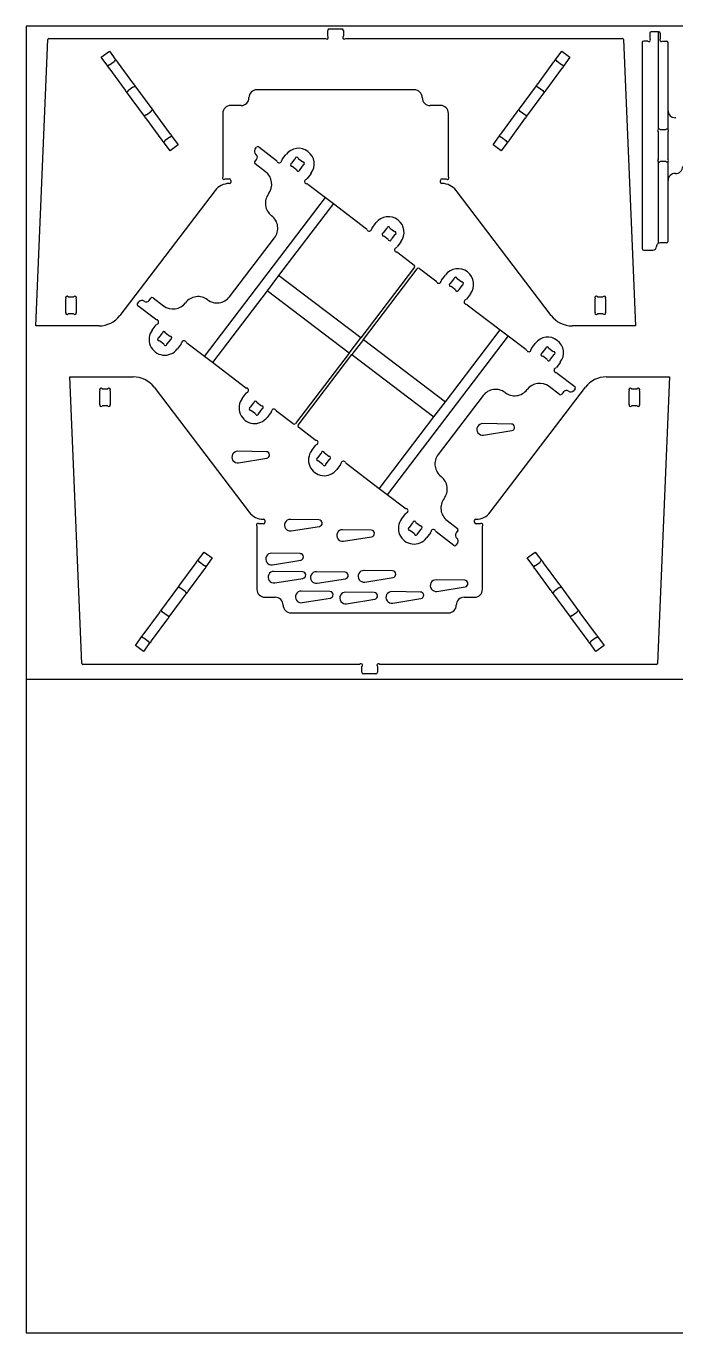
# Model space of a CAD drawing. Header units: millimetres. Extents: x 269 to 2769, y 305 to 2805.
# Drawn here: x 269 to 1511, y 305 to 2805 of the extents above; entities that cross this region are included whole.
import ezdxf

# ---------------------------------------------------------------- set-up
doc = ezdxf.new("R2010")
doc.units = ezdxf.units.MM

msp = doc.modelspace()

# ---------------------------------------------------------------- linework, layer by layer
at = {"color": 7, "linetype": 'Continuous', "lineweight": 25}
for p, q in [((2768.9, 2804.8), (268.9, 2804.8)), ((268.9, 2804.8), (268.9, 1554.8)), ((287.3, 2231.4), (310.3, 2779.5)), ((312.3, 2781.4), (841, 2781.4)), ((845.3, 2785.5), (845.3, 2796.4)), ((848.3, 2799.4), (872.3, 2799.4)), ((875.3, 2796.4), (875.3, 2785.5)), ((879.6, 2781.4), (1408.3, 2781.4)), ((1410.3, 2779.5), (1433.3, 2231.4)), ((1457, 2776.2), (1449.2, 2776.2)), ((1460.7, 2791.2), (1460.7, 2780.9)), ((1476.5, 2794.2), (1463.7, 2794.2)), ((1476.5, 2794.2), (1476.5, 2606.8)), ((1477.7, 2794.2), (1476.5, 2794.2)), ((1480.7, 2791.2), (1480.7, 2780.9)), ((1484.8, 2776.2), (1492.7, 2776.2)), ((412.3, 2745.3), (427.9, 2756.7)), ((427.9, 2756.7), (440.3, 2739.7)), ((1280.2, 2739.7), (1292.7, 2756.7)), ((1292.7, 2756.7), (1308.2, 2745.3)), ((1446.2, 2773.2), (1446.2, 2379.2)), ((1495.7, 2606.8), (1495.7, 2773.3)), ((1495.7, 2642.7), (1495.7, 2773.2)), ((424.8, 2728.3), (412.3, 2745.3)), ((428.2, 2730.8), (436.9, 2737.2)), ((442.9, 2736.3), (474, 2694)), ((1246.6, 2694), (1277.7, 2736.3)), ((1292.3, 2730.8), (1283.6, 2737.2)), ((1308.2, 2745.3), (1295.7, 2728.3)), ((458.5, 2682.6), (427.3, 2724.9)), ((1293.2, 2724.9), (1262.1, 2682.6)), ((495.2, 2632.7), (461, 2679.2)), ((473.1, 2688.1), (464.4, 2681.7)), ((476.5, 2690.6), (510.7, 2644.1)), ((1010.8, 2683), (709.8, 2683)), ((1209.9, 2644.1), (1244.1, 2690.6)), ((1259.6, 2679.2), (1225.4, 2632.7)), ((1247.5, 2688.1), (1256.2, 2681.7)), ((679.8, 2653), (659.8, 2653)), ((1060.8, 2653), (1040.8, 2653)), ((528.8, 2586.9), (497.7, 2629.2)), ((498.6, 2635.2), (507.3, 2641.6)), ((513.2, 2640.6), (544.3, 2598.3)), ((644.8, 2638), (644.8, 2516.8)), ((1075.8, 2516.8), (1075.8, 2638)), ((1176.3, 2598.3), (1207.4, 2640.6)), ((1222.9, 2629.2), (1191.8, 2586.9)), ((1222, 2635.2), (1213.3, 2641.6)), ((1510.6, 2629.4), (1509, 2629.4)), ((1476.5, 2602.6), (1476.5, 2549.8)), ((1480.7, 2606.8), (1491.5, 2606.8)), ((1495.7, 2549.8), (1495.7, 2602.6)), ((543.9, 2566.4), (531.3, 2583.5)), ((543.4, 2592.4), (534.7, 2586)), ((559.4, 2577.8), (543.9, 2566.4)), ((546.8, 2594.9), (559.4, 2577.8)), ((1161.2, 2577.8), (1173.7, 2594.9)), ((1176.7, 2566.4), (1161.2, 2577.8)), ((1189.3, 2583.5), (1176.7, 2566.4)), ((1177.2, 2592.4), (1185.8, 2586)), ((706.7, 2569.5), (709.4, 2573.1)), ((713.6, 2573.7), (747.4, 2548)), ((758, 2549.4), (765.5, 2559.3)), ((776.5, 2542.4), (783.1, 2551)), ((789, 2551.8), (797.6, 2545.3)), ((706, 2545.5), (709.3, 2549.9)), ((726.5, 2526.2), (706.6, 2541.3)), ((785.9, 2529.9), (777.4, 2536.5)), ((798.4, 2539.3), (791.9, 2530.7)), ((1476.5, 2545.6), (1476.5, 2388.8)), ((1491.5, 2545.6), (1480.7, 2545.6)), ((1495.7, 2509.7), (1495.7, 2545.6)), ((649.1, 2512.7), (656.8, 2512.7)), ((657.8, 2503.7), (656.8, 2503.7)), ((659.8, 2509.7), (659.8, 2505.7)), ((813.3, 2523), (805.7, 2513.1)), ((807.2, 2502.5), (840.8, 2476.9)), ((1060.8, 2505.7), (1060.8, 2509.7)), ((1063.8, 2503.7), (1062.8, 2503.7)), ((1063.8, 2512.7), (1071.4, 2512.7)), ((1495.7, 2393.2), (1495.7, 2509.7)), ((630, 2490.4), (448.1, 2251.2)), ((609.5, 2172.9), (840.8, 2476.9)), ((840.8, 2476.9), (856.1, 2465.3)), ((1272.5, 2251.2), (1090.5, 2490.4)), ((856.1, 2465.3), (751.5, 2327.8)), ((856.1, 2465.3), (919.3, 2417.2)), ((929.9, 2418.6), (937.4, 2428.5)), ((657.7, 2287), (743.6, 2400)), ((951.6, 2409.3), (958.1, 2417.8)), ((960.9, 2396.8), (952.4, 2403.3)), ((964, 2418.6), (972.6, 2412.1)), ((973.4, 2406.2), (966.9, 2397.6)), ((985.2, 2392.2), (977.7, 2382.3)), ((1449.2, 2376.2), (1466.7, 2376.2)), ((1492.7, 2390.2), (1480.7, 2390.2)), ((979.1, 2371.7), (1010.5, 2347.8)), ((751.5, 2327.8), (729.4, 2298.7)), ((908.3, 2208.5), (751.5, 2327.8)), ((1011.1, 2343.6), (908.3, 2208.5)), ((913.6, 2205.6), (1016.4, 2340.7)), ((1020.6, 2341.3), (1052, 2317.4)), ((1062.6, 2318.9), (1070.1, 2328.7)), ((1080.2, 2312.6), (1086.8, 2321.1)), ((1089.6, 2300.1), (1081, 2306.6)), ((1092.7, 2321.9), (1101.3, 2315.4)), ((1102.1, 2309.5), (1095.6, 2300.9)), ((344.5, 2257.8), (344.5, 2283.4)), ((349.2, 2287.1), (359.7, 2287.1)), ((364.5, 2283.4), (364.5, 2257.8)), ((481.7, 2273.8), (484.5, 2277.4)), ((504.1, 2280.1), (507.4, 2284.5)), ((511.6, 2285), (531.5, 2269.9)), ((729.4, 2298.7), (624.8, 2161.2)), ((886.2, 2179.4), (729.4, 2298.7)), ((1117.9, 2292.4), (1110.4, 2282.5)), ((1356.1, 2257.8), (1356.1, 2283.4)), ((1360.9, 2287.1), (1371.3, 2287.1)), ((1376.1, 2283.4), (1376.1, 2257.8)), ((359.7, 2254.1), (349.2, 2254.1)), ((516.1, 2243.9), (482.3, 2269.6)), ((1111.8, 2271.9), (1175, 2223.8)), ((1371.3, 2254.1), (1360.9, 2254.1)), ((408.3, 2231.4), (287.3, 2231.4)), ((510, 2223.4), (517.5, 2233.3)), ((1433.3, 2231.4), (1312.3, 2231.4)), ((522.7, 2208.7), (529.2, 2217.3)), ((532.1, 2196.3), (523.5, 2202.8)), ((535.2, 2218.1), (543.7, 2211.6)), ((544.6, 2205.6), (538, 2197.1)), ((886.2, 2179.4), (908.3, 2208.5)), ((913.6, 2205.6), (891.5, 2176.6)), ((913.6, 2205.6), (1070.4, 2086.3)), ((1190.3, 2212.2), (959.1, 1908.1)), ((1070.4, 2086.3), (1175, 2223.8)), ((1175, 2223.8), (1190.3, 2212.2)), ((1190.3, 2212.2), (1223.9, 2186.6)), ((565.3, 2197), (557.8, 2187.1)), ((609.5, 2172.9), (575.9, 2198.4)), ((886.2, 2179.4), (783.4, 2044.3)), ((788.8, 2041.5), (891.5, 2176.6)), ((891.5, 2176.6), (1048.3, 2057.3)), ((1234.5, 2188.1), (1242.1, 2198)), ((1255.3, 2179.4), (1261.8, 2188)), ((1267.7, 2188.8), (1276.3, 2182.3)), ((1277.1, 2176.3), (1270.6, 2167.8)), ((624.8, 2161.2), (609.5, 2172.9)), ((688, 2113.1), (624.8, 2161.2)), ((1264.6, 2167), (1256.1, 2173.5)), ((1289.8, 2161.6), (1282.3, 2151.7)), ((352.5, 2133.7), (473.5, 2133.7)), ((375.5, 1585.6), (352.5, 2133.7)), ((1283.7, 2141.1), (1317.5, 2115.4)), ((1377.5, 2133.7), (1498.5, 2133.7)), ((1498.5, 2133.7), (1475.5, 1585.6)), ((409.7, 2081.7), (409.7, 2107.4)), ((414.5, 2111), (424.9, 2111)), ((429.7, 2107.4), (429.7, 2081.7)), ((513.3, 2114), (695.3, 1874.8)), ((681.9, 2092.6), (689.5, 2102.5)), ((1155.8, 1874.8), (1337.7, 2114)), ((1288.2, 2100), (1268.3, 2115.2)), ((1295.7, 2105), (1292.4, 2100.6)), ((1318.1, 2111.2), (1315.3, 2107.7)), ((1421.3, 2081.7), (1421.3, 2107.4)), ((1426.1, 2111), (1436.6, 2111)), ((1441.3, 2107.4), (1441.3, 2081.7)), ((424.9, 2078.1), (414.5, 2078.1)), ((697.7, 2075.6), (704.3, 2084.2)), ((710.2, 2085), (718.8, 2078.4)), ((1048.3, 2057.3), (1070.4, 2086.3)), ((1142.2, 2098.1), (1056.2, 1985)), ((1436.6, 2078.1), (1426.1, 2078.1)), ((707.1, 2063.1), (698.6, 2069.6)), ((719.6, 2072.5), (713.1, 2063.9)), ((737.2, 2066.2), (729.7, 2056.3)), ((779.2, 2043.8), (747.8, 2067.6)), ((943.7, 1919.8), (1048.3, 2057.3)), ((820.7, 2013.4), (789.3, 2037.3)), ((1196.3, 2043.6), (1141.6, 2044.5)), ((1143.2, 2022.4), (1197.2, 2031.1)), ((814.6, 1992.9), (822.1, 2002.8)), ((728, 1990.7), (673.4, 1991.6)), ((675, 1969.5), (728.9, 1978.3)), ((826.4, 1978.9), (832.9, 1987.5)), ((838.9, 1988.3), (847.4, 1981.8)), ((848.2, 1975.8), (841.7, 1967.2)), ((835.8, 1966.4), (827.2, 1972.9)), ((869.9, 1966.4), (862.4, 1956.6)), ((943.7, 1919.8), (880.5, 1967.9)), ((959.1, 1908.1), (943.7, 1919.8)), ((992.6, 1882.6), (959.1, 1908.1)), ((722, 1852.5), (714.4, 1852.5)), ((722, 1861.5), (723, 1861.5)), ((725, 1859.5), (725, 1855.5)), ((828.5, 1860.2), (773.9, 1861.1)), ((986.6, 1862.1), (994.1, 1872)), ((1001.4, 1845.7), (1008, 1854.3)), ((1013.9, 1855.1), (1022.5, 1848.6)), ((1073.3, 1858.9), (1093.2, 1843.8)), ((1126, 1855.5), (1126, 1859.5)), ((1128, 1861.5), (1129, 1861.5)), ((1136.7, 1852.5), (1129, 1852.5)), ((710, 1848.4), (710, 1727.2)), ((775.5, 1839), (829.4, 1847.7)), ((928.3, 1840.4), (873.7, 1841.3)), ((875.3, 1819.2), (929.2, 1827.9)), ((1010.8, 1833.3), (1002.2, 1839.8)), ((1023.3, 1842.7), (1016.8, 1834.1)), ((1041.8, 1835.6), (1034.3, 1825.8)), ((1086.2, 1811.4), (1052.5, 1837.1)), ((1093.8, 1839.6), (1090.5, 1835.2)), ((1141, 1727.2), (1141, 1848.4)), ((1093.1, 1815.6), (1090.4, 1812)), ((562.9, 1735.9), (594, 1778.2)), ((596.5, 1781.6), (609.1, 1798.7)), ((608.6, 1772.8), (600, 1779.1)), ((609.1, 1798.7), (624.6, 1787.3)), ((624.6, 1787.3), (612.1, 1770.2)), ((792.7, 1795.6), (738.1, 1796.5)), ((739.7, 1774.4), (793.6, 1783.2)), ((1226.4, 1787.3), (1241.9, 1798.7)), ((1239, 1770.2), (1226.4, 1787.3)), ((1241.9, 1798.7), (1254.5, 1781.6)), ((1242.4, 1772.8), (1251.1, 1779.1)), ((1257, 1778.2), (1288.1, 1735.9)), ((609.5, 1766.8), (578.4, 1724.5)), ((797.1, 1760.8), (742.5, 1761.7)), ((878.3, 1760.1), (823.6, 1761)), ((969.2, 1762.5), (914.6, 1763.4)), ((916.1, 1741.3), (970.1, 1750)), ((1272.6, 1724.5), (1241.5, 1766.8)), ((526.2, 1686), (560.4, 1732.5)), ((563.8, 1730), (572.5, 1723.6)), ((744.1, 1739.6), (798, 1748.3)), ((825.2, 1738.9), (879.2, 1747.6)), ((1107.1, 1744.6), (1052.5, 1745.5)), ((1054.1, 1723.4), (1108, 1732.2)), ((1287.2, 1730), (1278.5, 1723.6)), ((1290.6, 1732.5), (1324.8, 1686)), ((575.9, 1721.1), (541.7, 1674.6)), ((725, 1712.2), (745, 1712.2)), ((849.4, 1723), (794.7, 1723.9)), ((796.3, 1701.9), (850.3, 1710.6)), ((934.3, 1721), (879.7, 1721.9)), ((881.3, 1699.9), (935.2, 1708.6)), ((1022.5, 1722.2), (967.9, 1723.1)), ((969.5, 1701), (1023.4, 1709.7)), ((1106, 1712.2), (1126, 1712.2)), ((1309.3, 1674.6), (1275.1, 1721.1)), ((492.6, 1640.3), (523.7, 1682.6)), ((538.3, 1677.1), (529.6, 1683.5)), ((775, 1682.2), (1076, 1682.2)), ((1312.7, 1677.1), (1321.4, 1683.5)), ((1327.3, 1682.6), (1358.5, 1640.3)), ((539.2, 1671.2), (508.1, 1628.9)), ((1342.9, 1628.9), (1311.8, 1671.2)), ((477.6, 1619.9), (490.1, 1636.9)), ((505.6, 1625.5), (493.1, 1608.5)), ((493.5, 1634.4), (502.2, 1628)), ((1357.9, 1608.5), (1345.5, 1625.5)), ((1357.6, 1634.4), (1348.9, 1628)), ((1361, 1636.9), (1373.5, 1619.9)), ((493.1, 1608.5), (477.6, 1619.9)), ((1373.5, 1619.9), (1357.9, 1608.5)), ((906.2, 1583.7), (377.5, 1583.7)), ((910.5, 1568.7), (910.5, 1579.7)), ((940.5, 1579.7), (940.5, 1568.7)), ((1473.5, 1583.7), (944.8, 1583.7)), ((2768.9, 1554.8), (268.9, 1554.8)), ((268.9, 1554.8), (268.9, 304.8)), ((937.5, 1565.7), (913.5, 1565.7)), ((268.9, 304.8), (2768.9, 304.8))]:
    msp.add_line(p, q, dxfattribs=at)
for centre, radius, start, end in [((312.3, 2779.4), 2, 90, 177.5949), ((843.5, 2783), 3, 211.7429, 54.3268), ((848.3, 2796.4), 3, 90, 180), ((872.3, 2796.4), 3, 0, 90), ((877, 2783), 3, 125.6732, 328.2571), ((1408.3, 2779.4), 2, 2.4051, 90), ((1449.2, 2773.2), 3, 90, 180), ((1459.1, 2778.3), 3, 224.4108, 57.8306), ((1463.7, 2791.2), 3, 90, 180), ((1477.7, 2791.2), 3, 0, 90), ((1482.7, 2778.5), 3.09, 131.3414, 311.3414), ((1492.7, 2773.2), 3, 2.2365, 90), ((1492.7, 2773.2), 3, 0, 2.2365), ((427.8, 2727.9), 3, 81.3676, 171.2963), ((427.8, 2727.9), 3, 171.2963, 261.3676), ((439.9, 2736.7), 3, 81.3676, 171.2963), ((439.9, 2736.7), 3, 351.2963, 81.3676), ((1280.7, 2736.7), 3, 98.6324, 188.7037), ((1280.7, 2736.7), 3, 8.7037, 98.6324), ((1292.8, 2727.9), 3, 8.7037, 98.6324), ((1292.8, 2727.9), 3, 278.6324, 8.7037), ((461.4, 2682.1), 3, 171.2963, 261.3676), ((461.4, 2682.1), 3, 261.3676, 351.2963), ((473.5, 2691), 3, 261.3676, 351.2963), ((473.5, 2691), 3, 351.2963, 81.3676), ((709.8, 2668), 15, 90, 180), ((1010.8, 2668), 15, 0, 90), ((1247.1, 2691), 3, 98.6324, 188.7037), ((1247.1, 2691), 3, 188.7037, 278.6324), ((1259.1, 2682.1), 3, 188.7037, 278.6324), ((1259.1, 2682.1), 3, 278.6324, 8.7037), ((659.8, 2638), 15, 90, 180), ((679.8, 2668), 15, 270, 0), ((1040.8, 2668), 15, 180, 270), ((1060.8, 2638), 15, 0, 90), ((498.1, 2632.2), 3, 171.2963, 261.3676), ((498.1, 2632.2), 3, 81.3676, 171.2963), ((510.2, 2641.1), 3, 81.3676, 171.2963), ((510.2, 2641.1), 3, 351.2963, 81.3676), ((1210.3, 2641.1), 3, 98.6324, 188.7037), ((1210.3, 2641.1), 3, 8.7037, 98.6324), ((1222.4, 2632.2), 3, 8.7037, 98.6324), ((1222.4, 2632.2), 3, 278.6324, 8.7037), ((1509, 2642.7), 13.3, 180, 270), ((1478.6, 2604.7), 3, 135.0674, 224.9324), ((1478.6, 2604.7), 3, 44.9324, 135.0674), ((1493.6, 2604.7), 3, 44.9323, 135.0676), ((1493.6, 2604.7), 3, 315.0676, 44.9323), ((531.8, 2586.5), 3, 171.2963, 261.3676), ((531.8, 2586.5), 3, 261.3676, 351.2963), ((543.9, 2595.4), 3, 261.3676, 351.2963), ((543.9, 2595.4), 3, 351.2963, 81.3676), ((1176.7, 2595.4), 3, 98.6324, 188.7037), ((1176.7, 2595.4), 3, 188.7037, 278.6324), ((1188.8, 2586.5), 3, 188.7037, 278.6324), ((1188.8, 2586.5), 3, 278.6324, 8.7037), ((712.2, 2565.3), 7, 142.7393, 232.7392), ((703.8, 2554.1), 7, 322.7393, 52.7392), ((711.8, 2571.3), 3, 52.7393, 142.7393), ((789.4, 2541.1), 30, 322.7393, 142.7393), ((786, 2551.4), 3, 7.7036, 187.7036), ((708.4, 2543.7), 3, 142.7393, 232.7393), ((708.3, 2502.3), 30, 322.7393, 52.7393), ((744.7, 2544.5), 4.33, 21.3396, 52.7393), ((752.8, 2547.7), 4.33, 201.3396, 354.139), ((761.4, 2546.8), 4.33, 142.7393, 174.139), ((777, 2539.4), 3, 97.7749, 277.7749), ((788.9, 2530.3), 3, 187.7036, 7.7036), ((798, 2542.3), 3, 277.7749, 97.7749), ((1478.6, 2547.7), 3, 135.0995, 224.9007), ((1478.6, 2547.7), 3, 224.9007, 315.0995), ((1493.6, 2547.7), 3, 224.9005, 315.0996), ((1493.6, 2547.7), 3, 315.0996, 44.9005), ((1510.5, 2536.3), 13.3, 266.7533, 0), ((656.8, 2470.1), 33.6, 90, 142.7393), ((646.8, 2514.6), 3, 132.3561, 320.5284), ((656.8, 2509.7), 3, 0, 90), ((657.8, 2505.7), 2, 270, 0), ((805.4, 2507.6), 4.33, 111.3396, 264.139), ((802.3, 2515.7), 4.33, 291.3396, 322.7393), ((804.6, 2499), 4.33, 52.7393, 84.139), ((1063.8, 2509.7), 3, 90, 180), ((1062.8, 2505.7), 2, 180, 270), ((1063.8, 2470.1), 33.6, 37.2607, 90), ((1073.8, 2514.6), 3, 219.4716, 47.6439), ((1509, 2509.7), 13.3, 86.7533, 180), ((756.1, 2466), 30, 142.7393, 232.7665), ((719.8, 2418.2), 30, 322.7393, 52.7665), ((961.3, 2410.3), 30, 322.7393, 142.7393), ((916.7, 2413.7), 4.33, 21.3396, 52.7393), ((924.7, 2416.9), 4.33, 201.3396, 354.139), ((933.4, 2416), 4.33, 142.7393, 174.139), ((952, 2406.3), 3, 97.7749, 277.7749), ((961.1, 2418.2), 3, 7.7036, 187.7036), ((973, 2409.1), 3, 277.7749, 97.7749), ((963.9, 2397.2), 3, 187.7036, 7.7036), ((977.4, 2376.8), 4.33, 111.3396, 264.139), ((974.2, 2384.9), 4.33, 291.3396, 322.7393), ((1449.2, 2379.2), 3, 180, 270), ((1466.7, 2383.2), 7, 270, 0), ((1480.7, 2383.2), 7, 127.3834, 180), ((1480.7, 2383.2), 7, 90, 127.3834), ((1492.7, 2393.2), 3, 270, 0), ((976.5, 2368.2), 4.33, 52.7393, 84.139), ((1008.7, 2345.4), 3, 322.7393, 52.7393), ((1018.8, 2338.9), 3, 52.7393, 142.7393), ((1094, 2310.6), 30, 322.7393, 142.7393), ((1049.4, 2314), 4.33, 21.3396, 52.7393), ((1057.4, 2317.1), 4.33, 201.3396, 354.139), ((1066.1, 2316.2), 4.33, 142.7393, 174.139), ((1080.6, 2309.6), 3, 97.7749, 277.7749), ((1089.7, 2321.5), 3, 7.7036, 187.7036), ((1092.6, 2300.5), 3, 187.7036, 7.7036), ((1101.7, 2312.5), 3, 277.7749, 97.7749), ((346.9, 2285.2), 3, 37.3913, 217.3913), ((362.1, 2285.2), 3, 322.6087, 142.6087), ((490, 2273.2), 7, 52.7393, 142.7393), ((498.5, 2284.3), 7, 232.7393, 322.7393), ((509.8, 2282.6), 3, 52.7393, 142.7393), ((549.7, 2293.8), 30, 232.7393, 322.7393), ((597.4, 2257.4), 30, 52.712, 142.7393), ((633.8, 2305.2), 30, 232.712, 322.7393), ((1110.1, 2277.1), 4.33, 111.3396, 264.139), ((1106.9, 2285.2), 4.33, 291.3396, 322.7393), ((1358.5, 2285.2), 3, 37.3913, 217.3913), ((1373.7, 2285.2), 3, 322.6087, 142.6087), ((346.9, 2256), 3, 142.6087, 322.6087), ((362.1, 2256), 3, 217.3913, 37.3913), ((408.3, 2281.4), 50, 270, 322.7393), ((484.1, 2272), 3, 142.7393, 232.7393), ((1109.2, 2268.5), 4.33, 52.7393, 84.139), ((1312.3, 2281.4), 50, 217.2607, 270), ((1358.5, 2256), 3, 142.6087, 322.6087), ((1373.7, 2256), 3, 217.3913, 37.3913), ((518.7, 2247.4), 4.33, 232.7393, 264.139), ((521, 2230.7), 4.33, 111.3396, 142.7393), ((517.8, 2238.8), 4.33, 291.3396, 84.139), ((533.9, 2205.3), 30, 142.7393, 322.7393), ((523.1, 2205.8), 3, 97.7749, 277.7749), ((532.2, 2217.7), 3, 7.7036, 187.7036), ((544.1, 2208.6), 3, 277.7749, 97.7749), ((570.5, 2198.7), 4.33, 21.3396, 174.139), ((578.5, 2201.9), 4.33, 201.3396, 232.7393), ((1265.9, 2179.8), 30, 322.7393, 142.7393), ((535.1, 2196.7), 3, 187.7036, 7.7036), ((561.8, 2199.6), 4.33, 322.7393, 354.139), ((1221.3, 2183.2), 4.33, 21.3396, 52.7393), ((1229.4, 2186.3), 4.33, 201.3396, 354.139), ((1238, 2185.4), 4.33, 142.7393, 174.139), ((1255.7, 2176.4), 3, 97.7749, 277.7749), ((1264.8, 2188.4), 3, 7.7036, 187.7036), ((1276.7, 2179.3), 3, 277.7749, 97.7749), ((1267.6, 2167.4), 3, 187.7036, 7.7036), ((1282, 2146.3), 4.33, 111.3396, 264.139), ((1278.8, 2154.4), 4.33, 291.3396, 322.7393), ((473.5, 2083.7), 50, 37.2607, 90), ((1281.1, 2137.7), 4.33, 52.7393, 84.139), ((1377.5, 2083.7), 50, 90, 142.7393), ((412.1, 2109.2), 3, 37.3913, 217.3913), ((427.3, 2109.2), 3, 322.6087, 142.6087), ((690.6, 2116.6), 4.33, 232.7393, 264.139), ((692.9, 2099.9), 4.33, 111.3396, 142.7393), ((689.8, 2108), 4.33, 291.3396, 84.139), ((1166, 2079.9), 30, 52.712, 142.7393), ((1202.4, 2127.6), 30, 232.712, 322.7393), ((1250.1, 2091.3), 30, 52.7393, 142.7393), ((1290, 2102.4), 3, 232.7393, 322.7393), ((1301.3, 2100.7), 7, 52.7393, 142.7393), ((1309.8, 2111.9), 7, 232.7393, 322.7393), ((1315.7, 2113.1), 3, 322.7393, 52.7393), ((1423.7, 2109.2), 3, 37.3913, 217.3913), ((1438.9, 2109.2), 3, 322.6087, 142.6087), ((412.1, 2079.9), 3, 142.6087, 322.6087), ((427.3, 2079.9), 3, 217.3913, 37.3913), ((705.8, 2074.5), 30, 142.7393, 322.7393), ((698.1, 2072.6), 3, 97.7749, 277.7749), ((707.2, 2084.6), 3, 7.7036, 187.7036), ((719.2, 2075.5), 3, 277.7749, 97.7749), ((1423.7, 2079.9), 3, 142.6087, 322.6087), ((1438.9, 2079.9), 3, 217.3913, 37.3913), ((710.1, 2063.5), 3, 187.7036, 7.7036), ((733.8, 2068.8), 4.33, 322.7393, 354.139), ((742.4, 2067.9), 4.33, 21.3396, 174.139), ((750.5, 2071.1), 4.33, 201.3396, 232.7393), ((781, 2046.2), 3, 232.7393, 322.7393), ((791.1, 2039.6), 3, 142.7393, 232.7393), ((1141.4, 2033.4), 11.1, 89.0596, 279.1966), ((1196.2, 2037.3), 6.26, 279.1966, 89.0596), ((823.3, 2016.8), 4.33, 232.7393, 264.139), ((825.6, 2000.1), 4.33, 111.3396, 142.7393), ((822.4, 2008.2), 4.33, 291.3396, 84.139), ((673.2, 1980.5), 11.1, 89.0596, 279.1966), ((727.9, 1984.4), 6.26, 279.1966, 89.0596), ((838.5, 1974.7), 30, 142.7393, 322.7393), ((826.8, 1975.9), 3, 97.7749, 277.7749), ((835.9, 1987.9), 3, 7.7036, 187.7036), ((847.8, 1978.8), 3, 277.7749, 97.7749), ((1080.1, 1966.9), 30, 142.7393, 232.7665), ((838.7, 1966.8), 3, 187.7036, 7.7036), ((866.5, 1969.1), 4.33, 322.7393, 354.139), ((875.1, 1968.2), 4.33, 21.3396, 174.139), ((883.1, 1971.3), 4.33, 201.3396, 232.7393), ((1043.8, 1919.1), 30, 322.7393, 52.7665), ((1091.5, 1882.8), 30, 142.7393, 232.7393), ((995.3, 1886), 4.33, 232.7393, 264.139), ((994.4, 1877.4), 4.33, 291.3396, 84.139), ((722, 1895.1), 33.6, 217.2607, 270), ((712, 1850.6), 3, 39.4716, 227.6439), ((722, 1855.5), 3, 270, 0), ((723, 1859.5), 2, 0, 90), ((773.7, 1850), 11.1, 89.0596, 279.1966), ((828.4, 1853.9), 6.26, 279.1966, 89.0596), ((1010.4, 1843.9), 30, 142.7393, 322.7393), ((997.5, 1869.4), 4.33, 111.3396, 142.7393), ((1010.9, 1854.7), 3, 7.7036, 187.7036), ((1128, 1859.5), 2, 90, 180), ((1129, 1855.5), 3, 180, 270), ((1129, 1895.1), 33.6, 270, 322.7393), ((1139, 1850.6), 3, 312.3561, 140.5284), ((873.5, 1830.2), 11.1, 89.0596, 279.1966), ((928.2, 1834.1), 6.26, 279.1966, 89.0596), ((1001.8, 1842.8), 3, 97.7749, 277.7749), ((1013.8, 1833.7), 3, 187.7036, 7.7036), ((1022.9, 1845.6), 3, 277.7749, 97.7749), ((1038.4, 1838.3), 4.33, 322.7393, 354.139), ((1047, 1837.4), 4.33, 21.3396, 174.139), ((1055.1, 1840.5), 4.33, 201.3396, 232.7393), ((1096.1, 1830.9), 7, 142.7393, 232.7392), ((1087.6, 1819.8), 7, 322.7393, 52.7392), ((1091.4, 1841.4), 3, 322.7393, 52.7393), ((1088, 1813.8), 3, 232.7393, 322.7393), ((597, 1778.7), 3, 98.6324, 188.7037), ((597, 1778.7), 3, 8.7037, 98.6324), ((737.9, 1785.4), 11.1, 89.0596, 279.1966), ((792.6, 1789.3), 6.26, 279.1966, 89.0596), ((1254, 1778.7), 3, 81.3676, 171.2963), ((1254, 1778.7), 3, 351.2963, 81.3676), ((609.1, 1769.8), 3, 8.7037, 98.6324), ((609.1, 1769.8), 3, 278.6324, 8.7037), ((742.3, 1750.5), 11.1, 89.0596, 279.1966), ((797, 1754.5), 6.26, 279.1966, 89.0596), ((823.4, 1749.9), 11.1, 89.0596, 279.1966), ((878.2, 1753.8), 6.26, 279.1966, 89.0596), ((914.4, 1752.3), 11.1, 89.0596, 279.1966), ((969.1, 1756.2), 6.26, 279.1966, 89.0596), ((1241.9, 1769.8), 3, 171.2963, 261.3676), ((1241.9, 1769.8), 3, 81.3676, 171.2963), ((563.4, 1733), 3, 98.6324, 188.7037), ((563.4, 1733), 3, 188.7037, 278.6324), ((725, 1727.2), 15, 180, 270), ((1052.3, 1734.4), 11.1, 89.0596, 279.1966), ((1107, 1738.4), 6.26, 279.1966, 89.0596), ((1126, 1727.2), 15, 270, 0), ((1287.7, 1733), 3, 261.3676, 351.2963), ((1287.7, 1733), 3, 351.2963, 81.3676), ((575.5, 1724.1), 3, 188.7037, 278.6324), ((575.5, 1724.1), 3, 278.6324, 8.7037), ((745, 1697.2), 15, 0, 90), ((794.6, 1712.8), 11.1, 89.0596, 279.1966), ((849.3, 1716.8), 6.26, 279.1966, 89.0596), ((879.5, 1710.8), 11.1, 89.0596, 279.1966), ((934.2, 1714.8), 6.26, 279.1966, 89.0596), ((967.7, 1712), 11.1, 89.0596, 279.1966), ((1022.4, 1715.9), 6.26, 279.1966, 89.0596), ((1106, 1697.2), 15, 90, 180), ((1275.6, 1724.1), 3, 171.2963, 261.3676), ((1275.6, 1724.1), 3, 261.3676, 351.2963), ((526.7, 1683), 3, 98.6324, 188.7037), ((526.7, 1683), 3, 8.7037, 98.6324), ((538.7, 1674.1), 3, 8.7037, 98.6324), ((775, 1697.2), 15, 180, 270), ((1076, 1697.2), 15, 270, 0), ((1312.3, 1674.1), 3, 81.3676, 171.2963), ((1324.4, 1683), 3, 81.3676, 171.2963), ((1324.4, 1683), 3, 351.2963, 81.3676), ((538.7, 1674.1), 3, 278.6324, 8.7037), ((1312.3, 1674.1), 3, 171.2963, 261.3676), ((493, 1637.3), 3, 98.6324, 188.7037), ((493, 1637.3), 3, 188.7037, 278.6324), ((505.1, 1628.4), 3, 188.7037, 278.6324), ((505.1, 1628.4), 3, 278.6324, 8.7037), ((1345.9, 1628.4), 3, 171.2963, 261.3676), ((1345.9, 1628.4), 3, 261.3676, 351.2963), ((1358, 1637.3), 3, 261.3676, 351.2963), ((1358, 1637.3), 3, 351.2963, 81.3676), ((377.5, 1585.7), 2, 182.4051, 270), ((908.8, 1582.1), 3, 305.6732, 148.2571), ((942.3, 1582.1), 3, 31.7429, 234.3268), ((1473.5, 1585.7), 2, 270, 357.5949), ((913.5, 1568.7), 3, 180, 270), ((937.5, 1568.7), 3, 270, 0)]:
    msp.add_arc(centre, radius, start, end, dxfattribs=at)

doc.saveas('drawing.dxf')
